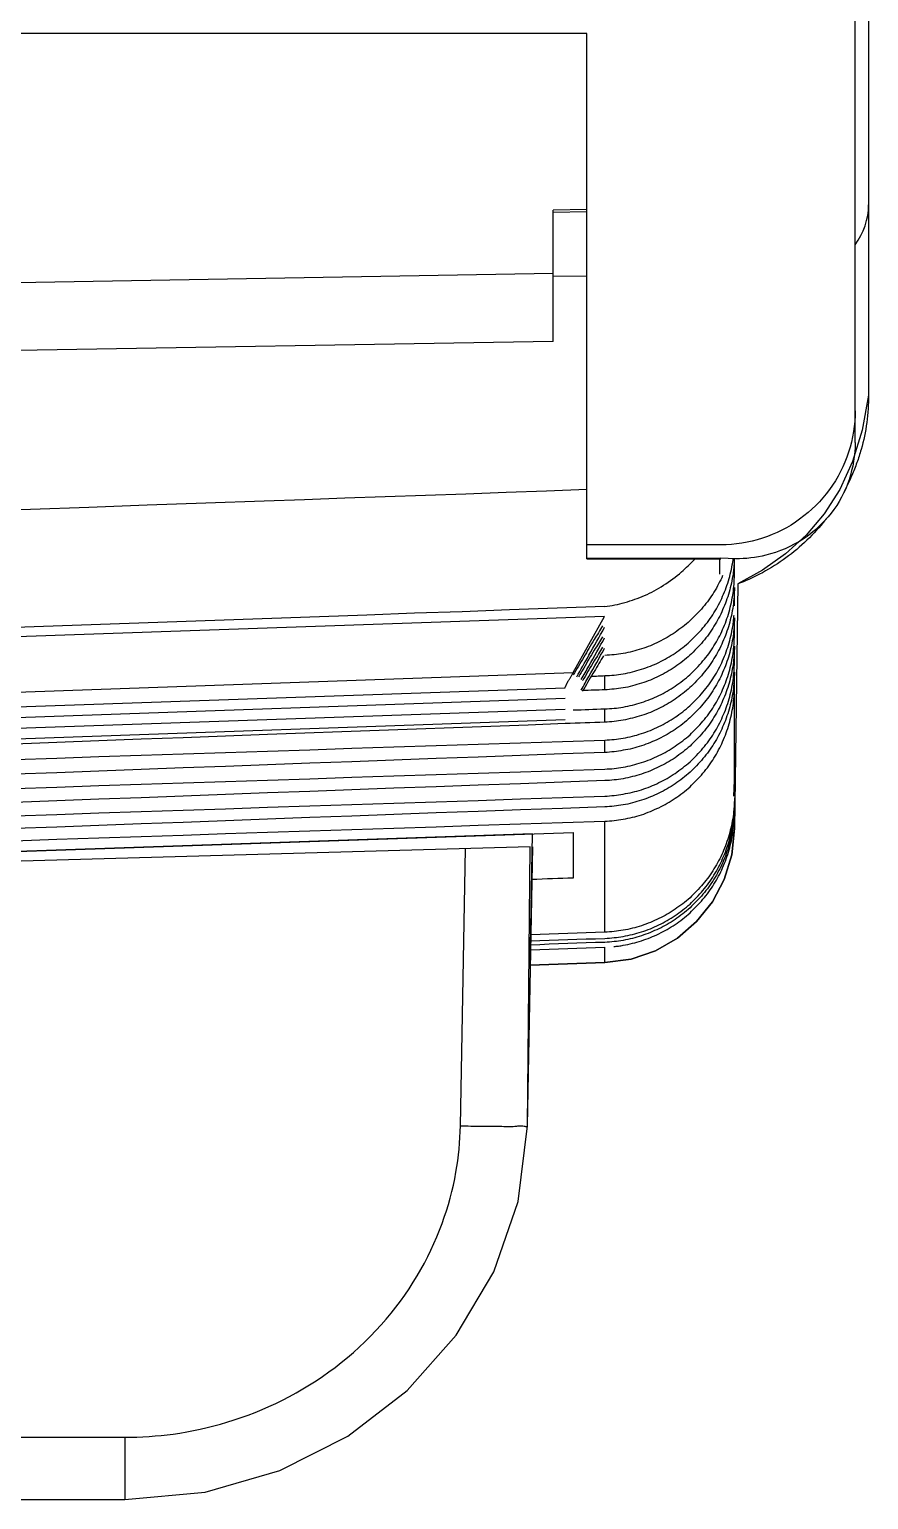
# Model space of a CAD drawing. Header units: metres. Extents: x 0 to 595, y 0 to 842.
# Drawn here: x 199.01 to 213.18, y 497.81 to 522.65 of the extents above; entities that cross this region are included whole.
import ezdxf

# ---------------------------------------------------------------- set-up
doc = ezdxf.new("R2010")
doc.units = ezdxf.units.M
doc.layers.add('SCHEMATICS', color=7, linetype='Continuous')

msp = doc.modelspace()

# ---------------------------------------------------------------- linework, layer by layer
at = {"layer": 'SCHEMATICS', "color": 7}
for p, q in [((212.952, 515.67), (212.952, 737.973)), ((213.178, 737.031), (213.178, 516.469)), ((213.178, 737.031), (213.178, 516.469)), ((208.418, 522.578), (189.594, 522.578)), ((208.418, 513.701), (208.418, 522.578)), ((208.418, 519.606), (207.849, 519.596)), ((207.849, 517.376), (207.849, 519.596)), ((208.418, 519.563), (207.849, 519.555)), ((207.849, 518.522), (193.449, 518.274)), ((207.849, 518.477), (208.418, 518.485)), ((207.849, 517.376), (193.449, 517.129)), ((210.684, 513.939), (208.418, 513.939)), ((208.418, 513.714), (210.684, 513.714)), ((208.418, 513.701), (210.684, 513.701)), ((210.659, 513.701), (210.659, 513.444)), ((210.931, 513.701), (210.684, 513.714)), ((210.911, 513.432), (210.911, 513.701)), ((210.971, 513.281), (210.911, 509.147)), ((210.911, 512.907), (210.911, 513.217)), ((208.72, 512.729), (189.445, 512.055)), ((208.187, 511.781), (208.72, 512.729)), ((210.911, 512.415), (210.911, 512.704)), ((210.911, 511.958), (210.911, 512.227)), ((189.96, 511.141), (208.187, 511.781)), ((210.911, 509.727), (210.911, 511.786)), ((190.089, 510.899), (208.053, 511.524)), ((208.053, 511.526), (208.053, 511.526)), ((208.722, 511.488), (208.722, 511.729)), ((190.089, 510.715), (208.053, 511.345)), ((190.089, 510.536), (208.053, 511.164)), ((208.722, 510.94), (208.722, 511.168)), ((190.089, 510.36), (208.053, 510.986)), ((208.722, 510.43), (208.722, 510.64)), ((210.911, 509.407), (210.911, 509.147)), ((189.448, 508.434), (208.188, 509.079)), ((207.504, 509.055), (189.836, 508.447)), ((207.465, 506.835), (207.504, 509.055)), ((208.188, 509.079), (208.188, 508.306)), ((208.722, 507.393), (208.722, 509.27)), ((207.461, 508.838), (189.878, 508.34)), ((206.284, 504.122), (206.371, 508.801)), ((207.417, 504.122), (207.461, 508.838)), ((207.417, 504.122), (207.505, 508.836)), ((208.722, 506.878), (208.722, 507.14)), ((208.722, 506.878), (207.465, 506.835)), ((207.465, 506.835), (208.722, 506.878)), ((196.717, 498.859), (200.617, 498.859)), ((200.617, 498.859), (200.617, 497.805)), ((196.717, 497.805), (200.617, 497.805)), ((196.717, 497.805), (200.617, 497.805))]:
    msp.add_line(p, q, dxfattribs=at)
for points in [[(212.952, 519.008), (213.004, 519.084), (213.049, 519.163), (213.088, 519.245), (213.12, 519.33), (213.145, 519.417), (213.163, 519.505), (213.174, 519.595), (213.178, 519.685)], [(213.178, 516.469), (213.07, 515.875), (212.907, 515.346), (212.692, 514.876), (212.429, 514.462), (212.122, 514.099), (211.774, 513.785), (211.389, 513.513), (210.971, 513.281)], [(213.178, 516.469), (213.177, 516.411), (213.176, 516.352), (213.173, 516.294), (213.17, 516.236), (213.166, 516.179), (213.16, 516.121), (213.154, 516.063), (213.147, 516.006)], [(212.952, 516.205), (212.95, 516.116), (212.945, 516.027), (212.936, 515.939), (212.923, 515.851), (212.907, 515.763), (212.888, 515.676), (212.865, 515.589), (212.839, 515.504)], [(213.147, 516.006), (213.138, 515.948), (213.129, 515.89), (213.118, 515.833), (213.107, 515.775), (213.095, 515.718), (213.081, 515.661), (213.067, 515.605), (213.052, 515.549)], [(212.839, 515.504), (212.81, 515.42), (212.777, 515.337), (212.742, 515.255), (212.704, 515.175), (212.662, 515.097), (212.617, 515.02), (212.569, 514.945), (212.517, 514.873)], [(212.952, 515.67), (212.95, 515.59), (212.945, 515.51), (212.937, 515.43), (212.925, 515.35), (212.91, 515.27), (212.892, 515.192), (212.871, 515.114), (212.848, 515.038)], [(213.052, 515.549), (213.044, 515.521), (213.035, 515.493), (213.027, 515.465), (213.018, 515.438), (213.009, 515.41), (213, 515.383), (212.99, 515.355), (212.98, 515.328)], [(212.98, 515.328), (212.971, 515.3), (212.961, 515.273), (212.951, 515.245), (212.941, 515.218), (212.93, 515.191), (212.919, 515.164), (212.907, 515.138), (212.895, 515.111)], [(212.848, 515.038), (212.821, 514.962), (212.791, 514.887), (212.757, 514.814), (212.721, 514.742), (212.681, 514.672), (212.639, 514.604), (212.593, 514.537), (212.545, 514.473)], [(212.895, 515.111), (212.88, 515.077), (212.865, 515.043), (212.849, 515.009), (212.833, 514.975), (212.817, 514.942), (212.8, 514.908), (212.783, 514.875), (212.765, 514.842)], [(208.418, 514.871), (207.736, 514.846), (207.055, 514.822), (206.373, 514.797), (205.693, 514.773), (205.012, 514.749), (204.331, 514.725), (203.651, 514.701), (202.97, 514.677)], [(212.517, 514.873), (212.463, 514.802), (212.407, 514.733), (212.348, 514.667), (212.287, 514.603), (212.222, 514.541), (212.155, 514.482), (212.086, 514.426), (212.014, 514.372)], [(202.97, 514.677), (201.983, 514.642), (200.996, 514.606), (200.009, 514.571), (199.022, 514.536), (198.035, 514.502), (197.048, 514.467), (196.06, 514.432), (195.073, 514.398)], [(212.014, 514.372), (211.942, 514.321), (211.868, 514.273), (211.791, 514.228), (211.713, 514.186), (211.633, 514.147), (211.551, 514.111), (211.468, 514.079), (211.384, 514.05)], [(212.545, 514.473), (212.494, 514.41), (212.441, 514.35), (212.385, 514.291), (212.327, 514.235), (212.266, 514.181), (212.203, 514.13), (212.138, 514.081), (212.071, 514.036)], [(212.413, 514.315), (212.376, 514.271), (212.338, 514.227), (212.299, 514.184), (212.26, 514.141), (212.22, 514.099), (212.179, 514.058), (212.137, 514.017), (212.094, 513.977)], [(212.466, 514.384), (212.46, 514.375), (212.453, 514.367), (212.447, 514.358), (212.44, 514.35), (212.434, 514.341), (212.427, 514.333), (212.42, 514.324), (212.413, 514.315)], [(211.384, 514.05), (211.299, 514.024), (211.213, 514.002), (211.126, 513.983), (211.038, 513.967), (210.949, 513.955), (210.861, 513.946), (210.772, 513.941), (210.684, 513.939)], [(212.071, 514.036), (211.998, 513.991), (211.923, 513.948), (211.846, 513.909), (211.768, 513.873), (211.688, 513.841), (211.607, 513.811), (211.524, 513.785), (211.441, 513.763)], [(211.441, 513.763), (211.379, 513.748), (211.316, 513.736), (211.252, 513.725), (211.189, 513.717), (211.124, 513.71), (211.06, 513.705), (210.996, 513.702), (210.931, 513.701)], [(212.094, 513.977), (212.051, 513.937), (212.008, 513.899), (211.964, 513.861), (211.92, 513.825), (211.874, 513.789), (211.828, 513.754), (211.781, 513.72), (211.733, 513.686)], [(210.019, 513.482), (210.048, 513.507), (210.077, 513.533), (210.105, 513.56), (210.133, 513.586), (210.161, 513.614), (210.188, 513.641), (210.215, 513.669), (210.241, 513.697)], [(210.821, 513.368), (210.832, 513.406), (210.842, 513.445), (210.851, 513.483), (210.86, 513.522), (210.869, 513.561), (210.876, 513.6), (210.883, 513.64), (210.889, 513.68)], [(210.889, 513.68), (210.889, 513.682), (210.889, 513.685), (210.889, 513.687), (210.89, 513.69), (210.89, 513.693), (210.89, 513.696), (210.891, 513.698), (210.891, 513.701)], [(210.905, 513.608), (210.904, 513.588), (210.902, 513.568), (210.9, 513.548), (210.899, 513.529), (210.896, 513.51), (210.894, 513.49), (210.892, 513.471), (210.889, 513.451)], [(211.733, 513.686), (211.685, 513.652), (211.637, 513.619), (211.588, 513.587), (211.539, 513.556), (211.489, 513.526), (211.439, 513.497), (211.389, 513.468), (211.338, 513.441)], [(209.716, 513.255), (209.756, 513.281), (209.795, 513.308), (209.834, 513.335), (209.872, 513.363), (209.909, 513.392), (209.946, 513.421), (209.983, 513.451), (210.019, 513.482)], [(210.713, 513.418), (210.697, 513.382), (210.68, 513.346), (210.662, 513.311), (210.645, 513.277), (210.626, 513.243), (210.607, 513.209), (210.587, 513.175), (210.567, 513.141)], [(210.713, 513.07), (210.729, 513.106), (210.744, 513.142), (210.759, 513.179), (210.773, 513.216), (210.786, 513.253), (210.799, 513.291), (210.81, 513.329), (210.821, 513.368)], [(210.889, 513.451), (210.883, 513.411), (210.876, 513.371), (210.869, 513.332), (210.86, 513.292), (210.851, 513.253), (210.842, 513.214), (210.832, 513.176), (210.821, 513.137)], [(210.889, 513.12), (210.894, 513.158), (210.898, 513.197), (210.902, 513.236), (210.905, 513.276), (210.907, 513.315), (210.909, 513.354), (210.911, 513.393), (210.911, 513.432)], [(211.338, 513.441), (211.293, 513.419), (211.247, 513.397), (211.201, 513.376), (211.156, 513.355), (211.11, 513.335), (211.064, 513.316), (211.017, 513.298), (210.971, 513.281)], [(209.061, 512.964), (209.104, 512.977), (209.146, 512.99), (209.189, 513.004), (209.231, 513.019), (209.272, 513.034), (209.314, 513.05), (209.355, 513.066), (209.395, 513.083)], [(209.395, 513.083), (209.436, 513.102), (209.477, 513.121), (209.517, 513.141), (209.558, 513.162), (209.598, 513.184), (209.638, 513.207), (209.677, 513.23), (209.716, 513.255)], [(210.567, 513.141), (210.546, 513.107), (210.524, 513.074), (210.501, 513.042), (210.478, 513.009), (210.455, 512.977), (210.43, 512.946), (210.406, 512.915), (210.381, 512.884)], [(210.567, 512.79), (210.587, 512.823), (210.607, 512.858), (210.627, 512.892), (210.646, 512.927), (210.664, 512.963), (210.681, 512.998), (210.697, 513.034), (210.713, 513.07)], [(210.821, 513.137), (210.81, 513.1), (210.799, 513.062), (210.786, 513.025), (210.773, 512.988), (210.759, 512.951), (210.744, 512.914), (210.729, 512.877), (210.713, 512.841)], [(210.821, 512.807), (210.832, 512.845), (210.842, 512.884), (210.851, 512.923), (210.86, 512.962), (210.869, 513.002), (210.876, 513.041), (210.883, 513.081), (210.889, 513.12)], [(210.911, 513.217), (210.911, 513.179), (210.909, 513.14), (210.907, 513.101), (210.905, 513.061), (210.902, 513.022), (210.898, 512.983), (210.894, 512.944), (210.889, 512.905)], [(208.722, 512.896), (207.919, 512.867), (207.116, 512.838), (206.313, 512.809), (205.51, 512.781), (204.706, 512.752), (203.903, 512.724), (203.099, 512.696), (202.295, 512.667)], [(208.722, 512.896), (208.765, 512.901), (208.807, 512.907), (208.85, 512.914), (208.892, 512.922), (208.935, 512.931), (208.977, 512.941), (209.019, 512.952), (209.061, 512.964)], [(210.381, 512.884), (210.355, 512.854), (210.328, 512.824), (210.301, 512.795), (210.273, 512.766), (210.245, 512.737), (210.217, 512.709), (210.188, 512.681), (210.159, 512.653)], [(210.381, 512.534), (210.406, 512.565), (210.43, 512.597), (210.455, 512.628), (210.478, 512.66), (210.501, 512.692), (210.524, 512.724), (210.546, 512.757), (210.567, 512.79)], [(210.713, 512.841), (210.698, 512.805), (210.681, 512.769), (210.664, 512.733), (210.646, 512.698), (210.627, 512.664), (210.608, 512.629), (210.588, 512.596), (210.567, 512.562)], [(210.713, 512.508), (210.729, 512.544), (210.744, 512.58), (210.759, 512.617), (210.773, 512.655), (210.786, 512.692), (210.799, 512.73), (210.81, 512.768), (210.821, 512.807)], [(210.889, 512.905), (210.883, 512.865), (210.876, 512.825), (210.869, 512.786), (210.86, 512.747), (210.851, 512.708), (210.842, 512.67), (210.832, 512.631), (210.821, 512.593)], [(202.295, 512.667), (201.492, 512.638), (200.69, 512.609), (199.887, 512.581), (199.084, 512.552), (198.28, 512.523), (197.477, 512.494), (196.674, 512.465), (195.87, 512.436)], [(208.455, 512.072), (208.488, 512.131), (208.521, 512.191), (208.554, 512.25), (208.587, 512.308), (208.62, 512.367), (208.653, 512.426), (208.687, 512.485), (208.72, 512.545)], [(208.682, 512.571), (208.665, 512.542), (208.648, 512.513), (208.631, 512.483), (208.614, 512.454), (208.597, 512.425), (208.579, 512.396), (208.562, 512.367), (208.545, 512.338)], [(210.159, 512.653), (210.13, 512.627), (210.1, 512.602), (210.07, 512.577), (210.039, 512.553), (210.007, 512.528), (209.975, 512.505), (209.942, 512.481), (209.909, 512.458)], [(210.159, 512.305), (210.188, 512.332), (210.217, 512.36), (210.245, 512.388), (210.273, 512.416), (210.301, 512.445), (210.328, 512.474), (210.355, 512.504), (210.381, 512.534)], [(210.567, 512.562), (210.546, 512.528), (210.524, 512.495), (210.501, 512.462), (210.478, 512.429), (210.455, 512.397), (210.43, 512.365), (210.406, 512.334), (210.381, 512.304)], [(210.821, 512.593), (210.81, 512.555), (210.799, 512.517), (210.786, 512.479), (210.773, 512.441), (210.759, 512.404), (210.744, 512.367), (210.729, 512.331), (210.713, 512.295)], [(210.821, 512.282), (210.832, 512.32), (210.842, 512.358), (210.851, 512.396), (210.86, 512.435), (210.869, 512.473), (210.876, 512.512), (210.883, 512.551), (210.889, 512.59)], [(210.889, 512.59), (210.892, 512.611), (210.894, 512.631), (210.896, 512.651), (210.899, 512.671), (210.9, 512.691), (210.902, 512.711), (210.904, 512.731), (210.905, 512.751)], [(210.911, 512.704), (210.911, 512.665), (210.909, 512.626), (210.907, 512.587), (210.905, 512.548), (210.902, 512.509), (210.898, 512.47), (210.894, 512.432), (210.889, 512.393)], [(208.545, 512.338), (208.523, 512.301), (208.5, 512.263), (208.478, 512.226), (208.456, 512.189), (208.433, 512.151), (208.411, 512.114), (208.389, 512.077), (208.367, 512.04)], [(208.455, 511.891), (208.488, 511.95), (208.521, 512.009), (208.554, 512.068), (208.587, 512.128), (208.62, 512.188), (208.653, 512.247), (208.687, 512.307), (208.72, 512.367)], [(208.682, 512.386), (208.665, 512.358), (208.649, 512.33), (208.631, 512.302), (208.614, 512.273), (208.597, 512.244), (208.58, 512.215), (208.562, 512.186), (208.545, 512.157)], [(209.635, 512.298), (209.6, 512.282), (209.564, 512.265), (209.528, 512.249), (209.492, 512.234), (209.455, 512.22), (209.418, 512.206), (209.38, 512.193), (209.342, 512.181)], [(209.909, 512.458), (209.876, 512.437), (209.843, 512.416), (209.81, 512.396), (209.775, 512.375), (209.741, 512.355), (209.706, 512.336), (209.671, 512.317), (209.635, 512.298)], [(209.909, 512.109), (209.942, 512.132), (209.975, 512.155), (210.007, 512.179), (210.039, 512.203), (210.07, 512.228), (210.1, 512.253), (210.13, 512.279), (210.159, 512.305)], [(210.381, 512.304), (210.355, 512.273), (210.328, 512.243), (210.301, 512.213), (210.273, 512.184), (210.245, 512.156), (210.217, 512.127), (210.188, 512.099), (210.159, 512.072)], [(210.567, 512.231), (210.588, 512.264), (210.608, 512.297), (210.627, 512.331), (210.646, 512.366), (210.664, 512.401), (210.681, 512.437), (210.698, 512.472), (210.713, 512.508)], [(210.713, 512.295), (210.698, 512.259), (210.681, 512.224), (210.664, 512.189), (210.646, 512.153), (210.627, 512.119), (210.608, 512.084), (210.588, 512.05), (210.567, 512.017)], [(210.713, 511.981), (210.729, 512.018), (210.744, 512.056), (210.759, 512.093), (210.773, 512.13), (210.786, 512.167), (210.799, 512.205), (210.81, 512.243), (210.821, 512.282)], [(210.889, 512.393), (210.883, 512.354), (210.876, 512.315), (210.869, 512.276), (210.86, 512.236), (210.851, 512.197), (210.842, 512.158), (210.832, 512.119), (210.821, 512.081)], [(210.889, 512.1), (210.894, 512.139), (210.898, 512.178), (210.902, 512.218), (210.905, 512.257), (210.907, 512.297), (210.909, 512.336), (210.911, 512.376), (210.911, 512.415)], [(208.367, 512.04), (208.345, 512.002), (208.322, 511.965), (208.3, 511.927), (208.278, 511.89), (208.255, 511.852), (208.233, 511.815), (208.21, 511.778), (208.188, 511.741)], [(208.25, 511.708), (208.275, 511.753), (208.3, 511.798), (208.325, 511.844), (208.351, 511.889), (208.377, 511.935), (208.403, 511.981), (208.429, 512.026), (208.455, 512.072)], [(208.545, 512.157), (208.523, 512.12), (208.5, 512.082), (208.478, 512.045), (208.456, 512.007), (208.433, 511.97), (208.411, 511.933), (208.389, 511.895), (208.367, 511.857)], [(208.455, 511.715), (208.488, 511.774), (208.521, 511.833), (208.554, 511.893), (208.587, 511.952), (208.62, 512.012), (208.653, 512.072), (208.687, 512.131), (208.72, 512.191)], [(208.684, 512.211), (208.667, 512.182), (208.649, 512.153), (208.632, 512.124), (208.615, 512.094), (208.597, 512.065), (208.58, 512.036), (208.562, 512.006), (208.545, 511.977)], [(208.703, 512.065), (208.683, 512.033), (208.664, 512.001), (208.644, 511.968), (208.624, 511.935), (208.605, 511.902), (208.585, 511.868), (208.565, 511.834), (208.545, 511.8)], [(209.035, 512.102), (208.996, 512.096), (208.957, 512.09), (208.918, 512.085), (208.879, 512.081), (208.839, 512.077), (208.8, 512.074), (208.761, 512.072), (208.722, 512.071)], [(209.342, 512.181), (209.304, 512.169), (209.266, 512.158), (209.228, 512.147), (209.19, 512.137), (209.151, 512.127), (209.113, 512.118), (209.074, 512.11), (209.035, 512.102)], [(209.637, 511.951), (209.673, 511.97), (209.708, 511.989), (209.743, 512.008), (209.777, 512.027), (209.81, 512.046), (209.844, 512.066), (209.877, 512.087), (209.909, 512.109)], [(210.159, 512.072), (210.13, 512.046), (210.1, 512.021), (210.07, 511.996), (210.039, 511.971), (210.007, 511.947), (209.975, 511.923), (209.942, 511.9), (209.909, 511.877)], [(210.381, 511.976), (210.406, 512.006), (210.43, 512.037), (210.455, 512.068), (210.478, 512.099), (210.501, 512.132), (210.524, 512.164), (210.546, 512.197), (210.567, 512.231)], [(210.567, 512.017), (210.546, 511.983), (210.524, 511.95), (210.501, 511.917), (210.478, 511.884), (210.455, 511.852), (210.43, 511.821), (210.406, 511.79), (210.381, 511.759)], [(210.821, 512.081), (210.81, 512.043), (210.799, 512.006), (210.786, 511.968), (210.773, 511.93), (210.759, 511.893), (210.744, 511.855), (210.729, 511.818), (210.713, 511.781)], [(210.821, 511.791), (210.832, 511.829), (210.842, 511.867), (210.851, 511.905), (210.86, 511.943), (210.869, 511.982), (210.876, 512.021), (210.883, 512.06), (210.889, 512.1)], [(210.911, 512.227), (210.911, 512.188), (210.909, 512.148), (210.907, 512.109), (210.905, 512.07), (210.902, 512.031), (210.898, 511.992), (210.894, 511.953), (210.889, 511.915)], [(208.141, 511.695), (208.147, 511.706), (208.153, 511.717), (208.158, 511.727), (208.164, 511.738), (208.17, 511.748), (208.175, 511.759), (208.181, 511.77), (208.187, 511.781)], [(208.367, 511.857), (208.355, 511.838), (208.344, 511.82), (208.333, 511.801), (208.322, 511.783), (208.311, 511.764), (208.3, 511.746), (208.29, 511.727), (208.279, 511.708)], [(208.324, 511.662), (208.341, 511.691), (208.357, 511.719), (208.374, 511.747), (208.39, 511.776), (208.406, 511.804), (208.422, 511.833), (208.439, 511.862), (208.455, 511.891)], [(208.545, 511.977), (208.523, 511.94), (208.5, 511.902), (208.478, 511.865), (208.456, 511.828), (208.433, 511.791), (208.411, 511.753), (208.389, 511.716), (208.367, 511.678)], [(208.545, 511.8), (208.523, 511.764), (208.5, 511.727), (208.478, 511.69), (208.456, 511.653), (208.433, 511.615), (208.411, 511.578), (208.389, 511.54), (208.367, 511.502)], [(209.035, 511.759), (209.074, 511.766), (209.113, 511.774), (209.151, 511.782), (209.19, 511.792), (209.228, 511.802), (209.266, 511.813), (209.304, 511.824), (209.342, 511.835)], [(209.342, 511.835), (209.38, 511.848), (209.418, 511.861), (209.455, 511.875), (209.492, 511.889), (209.529, 511.903), (209.565, 511.919), (209.601, 511.934), (209.637, 511.951)], [(209.909, 511.877), (209.876, 511.856), (209.843, 511.834), (209.81, 511.814), (209.775, 511.794), (209.741, 511.774), (209.706, 511.755), (209.671, 511.736), (209.635, 511.718)], [(210.159, 511.744), (210.188, 511.771), (210.217, 511.799), (210.245, 511.827), (210.273, 511.855), (210.301, 511.884), (210.328, 511.914), (210.355, 511.945), (210.381, 511.976)], [(210.567, 511.705), (210.588, 511.738), (210.608, 511.772), (210.627, 511.806), (210.646, 511.84), (210.664, 511.875), (210.681, 511.91), (210.698, 511.945), (210.713, 511.981)], [(210.713, 511.781), (210.698, 511.745), (210.681, 511.709), (210.664, 511.674), (210.646, 511.64), (210.627, 511.606), (210.608, 511.572), (210.588, 511.538), (210.567, 511.504)], [(210.713, 511.491), (210.729, 511.528), (210.744, 511.565), (210.759, 511.602), (210.773, 511.639), (210.786, 511.676), (210.799, 511.714), (210.81, 511.752), (210.821, 511.791)], [(210.889, 511.915), (210.883, 511.876), (210.876, 511.836), (210.869, 511.797), (210.86, 511.758), (210.851, 511.719), (210.842, 511.68), (210.832, 511.642), (210.821, 511.603)], [(210.889, 511.646), (210.894, 511.684), (210.898, 511.723), (210.902, 511.762), (210.905, 511.801), (210.907, 511.84), (210.909, 511.879), (210.911, 511.919), (210.911, 511.958)], [(210.911, 511.786), (210.911, 511.746), (210.909, 511.707), (210.907, 511.667), (210.905, 511.628), (210.902, 511.588), (210.898, 511.549), (210.894, 511.51), (210.889, 511.471)], [(208.053, 511.526), (208.052, 511.526), (208.052, 511.527), (208.053, 511.528), (208.053, 511.53), (208.054, 511.532), (208.055, 511.535), (208.057, 511.537), (208.058, 511.54)], [(208.058, 511.54), (208.061, 511.545), (208.063, 511.55), (208.065, 511.554), (208.067, 511.558), (208.069, 511.563), (208.071, 511.566), (208.073, 511.57), (208.075, 511.574)], [(208.075, 511.574), (208.078, 511.58), (208.081, 511.587), (208.084, 511.594), (208.087, 511.601), (208.09, 511.608), (208.094, 511.615), (208.097, 511.621), (208.1, 511.627)], [(208.1, 511.627), (208.106, 511.636), (208.111, 511.645), (208.116, 511.654), (208.121, 511.662), (208.126, 511.671), (208.131, 511.679), (208.136, 511.687), (208.141, 511.695)], [(208.323, 511.483), (208.339, 511.512), (208.356, 511.541), (208.373, 511.571), (208.389, 511.6), (208.405, 511.629), (208.422, 511.658), (208.439, 511.686), (208.455, 511.715)], [(208.367, 511.678), (208.365, 511.674), (208.362, 511.67), (208.36, 511.666), (208.358, 511.661), (208.355, 511.657), (208.353, 511.653), (208.35, 511.65), (208.348, 511.646)], [(208.497, 511.718), (208.525, 511.72), (208.553, 511.721), (208.581, 511.722), (208.609, 511.724), (208.637, 511.725), (208.666, 511.726), (208.694, 511.727), (208.722, 511.729)], [(208.722, 511.729), (208.761, 511.729), (208.8, 511.731), (208.839, 511.734), (208.879, 511.737), (208.918, 511.742), (208.957, 511.747), (208.996, 511.753), (209.035, 511.759)], [(209.035, 511.52), (208.996, 511.514), (208.957, 511.509), (208.918, 511.505), (208.879, 511.501), (208.839, 511.497), (208.8, 511.494), (208.761, 511.491), (208.722, 511.488)], [(209.342, 511.6), (209.304, 511.588), (209.266, 511.576), (209.228, 511.565), (209.19, 511.555), (209.151, 511.545), (209.113, 511.536), (209.074, 511.528), (209.035, 511.52)], [(209.635, 511.718), (209.6, 511.701), (209.564, 511.684), (209.528, 511.668), (209.492, 511.653), (209.455, 511.639), (209.418, 511.625), (209.38, 511.612), (209.342, 511.6)], [(209.637, 511.393), (209.673, 511.41), (209.708, 511.428), (209.743, 511.447), (209.777, 511.466), (209.81, 511.487), (209.844, 511.507), (209.877, 511.529), (209.909, 511.551)], [(209.909, 511.551), (209.942, 511.574), (209.975, 511.597), (210.007, 511.62), (210.039, 511.644), (210.07, 511.668), (210.1, 511.693), (210.13, 511.718), (210.159, 511.744)], [(210.159, 511.526), (210.13, 511.5), (210.1, 511.475), (210.07, 511.45), (210.039, 511.425), (210.007, 511.401), (209.975, 511.378), (209.942, 511.355), (209.909, 511.333)], [(210.381, 511.759), (210.355, 511.727), (210.328, 511.697), (210.301, 511.667), (210.273, 511.638), (210.245, 511.609), (210.217, 511.581), (210.188, 511.553), (210.159, 511.526)], [(210.381, 511.45), (210.406, 511.48), (210.43, 511.51), (210.455, 511.542), (210.478, 511.574), (210.501, 511.606), (210.524, 511.639), (210.546, 511.672), (210.567, 511.705)], [(210.821, 511.603), (210.81, 511.565), (210.799, 511.528), (210.786, 511.49), (210.773, 511.452), (210.759, 511.415), (210.744, 511.378), (210.729, 511.341), (210.713, 511.304)], [(210.821, 511.334), (210.832, 511.372), (210.842, 511.411), (210.851, 511.45), (210.86, 511.488), (210.869, 511.528), (210.876, 511.567), (210.883, 511.606), (210.889, 511.646)], [(210.889, 511.221), (210.894, 511.26), (210.898, 511.299), (210.902, 511.338), (210.905, 511.378), (210.907, 511.417), (210.909, 511.456), (210.911, 511.495), (210.911, 511.534)], [(208.367, 511.502), (208.364, 511.498), (208.361, 511.494), (208.358, 511.489), (208.355, 511.484), (208.352, 511.48), (208.349, 511.475), (208.347, 511.47), (208.345, 511.464)], [(208.722, 511.488), (208.676, 511.487), (208.629, 511.485), (208.583, 511.484), (208.536, 511.482), (208.49, 511.48), (208.443, 511.479), (208.397, 511.477), (208.35, 511.476)], [(209.035, 511.198), (209.074, 511.205), (209.113, 511.213), (209.151, 511.222), (209.19, 511.231), (209.228, 511.241), (209.266, 511.252), (209.304, 511.262), (209.342, 511.274)], [(209.342, 511.274), (209.38, 511.287), (209.418, 511.301), (209.455, 511.315), (209.492, 511.329), (209.529, 511.344), (209.565, 511.36), (209.601, 511.376), (209.637, 511.393)], [(209.909, 511.333), (209.876, 511.31), (209.843, 511.288), (209.81, 511.267), (209.775, 511.247), (209.741, 511.228), (209.706, 511.209), (209.671, 511.191), (209.635, 511.173)], [(210.159, 511.219), (210.188, 511.246), (210.217, 511.274), (210.245, 511.302), (210.273, 511.33), (210.301, 511.36), (210.328, 511.389), (210.355, 511.419), (210.381, 511.45)], [(210.567, 511.504), (210.546, 511.47), (210.524, 511.437), (210.501, 511.405), (210.478, 511.372), (210.455, 511.341), (210.43, 511.309), (210.406, 511.278), (210.381, 511.247)], [(210.567, 511.212), (210.588, 511.246), (210.608, 511.281), (210.627, 511.315), (210.646, 511.35), (210.664, 511.385), (210.681, 511.42), (210.698, 511.455), (210.713, 511.491)], [(210.713, 511.304), (210.698, 511.268), (210.681, 511.232), (210.664, 511.197), (210.646, 511.162), (210.627, 511.127), (210.608, 511.093), (210.588, 511.06), (210.567, 511.026)], [(210.713, 511.036), (210.729, 511.071), (210.744, 511.108), (210.759, 511.145), (210.773, 511.182), (210.786, 511.22), (210.799, 511.258), (210.81, 511.296), (210.821, 511.334)], [(210.889, 511.471), (210.883, 511.432), (210.876, 511.393), (210.869, 511.354), (210.86, 511.315), (210.851, 511.276), (210.842, 511.237), (210.832, 511.199), (210.821, 511.161)], [(208.19, 511.149), (208.256, 511.151), (208.323, 511.153), (208.389, 511.155), (208.456, 511.157), (208.522, 511.16), (208.589, 511.163), (208.655, 511.165), (208.722, 511.168)], [(208.722, 511.168), (208.761, 511.169), (208.8, 511.171), (208.839, 511.173), (208.879, 511.177), (208.918, 511.181), (208.957, 511.186), (208.996, 511.192), (209.035, 511.198)], [(209.342, 511.052), (209.304, 511.041), (209.266, 511.03), (209.228, 511.02), (209.19, 511.011), (209.151, 511.002), (209.113, 510.993), (209.074, 510.984), (209.035, 510.976)], [(209.635, 511.173), (209.6, 511.156), (209.564, 511.139), (209.528, 511.123), (209.492, 511.108), (209.455, 511.093), (209.418, 511.079), (209.38, 511.065), (209.342, 511.052)], [(209.637, 510.869), (209.673, 510.886), (209.708, 510.904), (209.743, 510.923), (209.777, 510.942), (209.81, 510.962), (209.844, 510.982), (209.877, 511.003), (209.909, 511.024)], [(209.909, 511.024), (209.942, 511.046), (209.975, 511.069), (210.007, 511.093), (210.039, 511.117), (210.07, 511.142), (210.1, 511.167), (210.13, 511.193), (210.159, 511.219)], [(210.381, 511.247), (210.355, 511.216), (210.328, 511.186), (210.301, 511.156), (210.273, 511.127), (210.245, 511.098), (210.217, 511.07), (210.188, 511.043), (210.159, 511.017)], [(210.381, 510.958), (210.406, 510.988), (210.43, 511.019), (210.455, 511.051), (210.478, 511.083), (210.501, 511.115), (210.524, 511.147), (210.546, 511.18), (210.567, 511.212)], [(210.567, 511.026), (210.546, 510.992), (210.524, 510.958), (210.501, 510.926), (210.478, 510.893), (210.455, 510.861), (210.43, 510.829), (210.406, 510.798), (210.381, 510.766)], [(210.567, 510.758), (210.588, 510.791), (210.608, 510.825), (210.627, 510.859), (210.646, 510.894), (210.664, 510.929), (210.681, 510.964), (210.698, 511), (210.713, 511.036)], [(210.821, 511.161), (210.81, 511.123), (210.799, 511.085), (210.786, 511.047), (210.773, 511.009), (210.759, 510.972), (210.744, 510.935), (210.729, 510.898), (210.713, 510.862)], [(210.821, 510.912), (210.832, 510.95), (210.842, 510.988), (210.851, 511.027), (210.86, 511.065), (210.869, 511.104), (210.876, 511.142), (210.883, 511.181), (210.889, 511.221)], [(208.054, 510.917), (207.426, 510.894), (206.797, 510.871), (206.169, 510.848), (205.541, 510.824), (204.912, 510.801), (204.284, 510.778), (203.656, 510.754), (203.028, 510.731)], [(208.722, 510.94), (208.639, 510.938), (208.556, 510.935), (208.472, 510.932), (208.389, 510.93), (208.306, 510.927), (208.222, 510.924), (208.138, 510.921), (208.054, 510.917)], [(209.035, 510.976), (208.996, 510.97), (208.957, 510.964), (208.918, 510.958), (208.879, 510.954), (208.839, 510.949), (208.8, 510.946), (208.761, 510.942), (208.722, 510.94)], [(209.342, 510.75), (209.38, 510.761), (209.418, 510.774), (209.455, 510.788), (209.492, 510.802), (209.529, 510.818), (209.565, 510.834), (209.601, 510.851), (209.637, 510.869)], [(209.909, 510.819), (209.876, 510.797), (209.843, 510.776), (209.81, 510.756), (209.776, 510.735), (209.741, 510.716), (209.707, 510.697), (209.672, 510.679), (209.637, 510.661)], [(210.159, 511.017), (210.13, 510.99), (210.1, 510.963), (210.07, 510.937), (210.039, 510.912), (210.007, 510.888), (209.975, 510.865), (209.942, 510.842), (209.909, 510.819)], [(210.162, 510.728), (210.19, 510.755), (210.218, 510.782), (210.246, 510.81), (210.274, 510.839), (210.301, 510.868), (210.328, 510.898), (210.355, 510.928), (210.381, 510.958)], [(210.713, 510.862), (210.698, 510.826), (210.681, 510.79), (210.664, 510.754), (210.646, 510.719), (210.627, 510.685), (210.608, 510.651), (210.588, 510.617), (210.567, 510.584)], [(210.713, 510.612), (210.729, 510.649), (210.744, 510.686), (210.759, 510.722), (210.773, 510.759), (210.786, 510.797), (210.799, 510.835), (210.81, 510.873), (210.821, 510.912)], [(203.028, 510.731), (202.316, 510.705), (201.603, 510.678), (200.891, 510.652), (200.179, 510.625), (199.467, 510.598), (198.755, 510.572), (198.043, 510.545), (197.331, 510.518)], [(203.028, 510.454), (203.739, 510.477), (204.451, 510.5), (205.162, 510.523), (205.874, 510.547), (206.586, 510.57), (207.298, 510.594), (208.01, 510.617), (208.722, 510.64)], [(208.722, 510.64), (208.761, 510.642), (208.8, 510.645), (208.839, 510.648), (208.879, 510.651), (208.918, 510.655), (208.957, 510.66), (208.996, 510.665), (209.035, 510.672)], [(209.035, 510.672), (209.074, 510.679), (209.113, 510.687), (209.151, 510.695), (209.19, 510.704), (209.228, 510.715), (209.266, 510.725), (209.304, 510.737), (209.342, 510.75)], [(209.342, 510.543), (209.304, 510.53), (209.266, 510.518), (209.228, 510.507), (209.19, 510.497), (209.151, 510.488), (209.113, 510.479), (209.074, 510.472), (209.035, 510.466)], [(209.637, 510.661), (209.601, 510.644), (209.565, 510.628), (209.529, 510.613), (209.492, 510.598), (209.455, 510.584), (209.418, 510.57), (209.38, 510.556), (209.342, 510.543)], [(209.637, 510.376), (209.673, 510.394), (209.708, 510.412), (209.743, 510.431), (209.777, 510.451), (209.81, 510.471), (209.844, 510.492), (209.877, 510.514), (209.909, 510.535)], [(209.909, 510.535), (209.942, 510.557), (209.975, 510.58), (210.007, 510.603), (210.039, 510.627), (210.07, 510.652), (210.101, 510.677), (210.132, 510.702), (210.162, 510.728)], [(210.162, 510.538), (210.132, 510.512), (210.101, 510.486), (210.07, 510.461), (210.039, 510.436), (210.007, 510.412), (209.975, 510.388), (209.942, 510.364), (209.909, 510.34)], [(210.381, 510.766), (210.355, 510.737), (210.328, 510.707), (210.301, 510.678), (210.274, 510.649), (210.246, 510.621), (210.218, 510.593), (210.19, 510.565), (210.162, 510.538)], [(210.381, 510.5), (210.406, 510.531), (210.43, 510.563), (210.455, 510.595), (210.478, 510.626), (210.501, 510.659), (210.524, 510.691), (210.546, 510.724), (210.567, 510.758)], [(210.567, 510.584), (210.546, 510.55), (210.524, 510.517), (210.501, 510.484), (210.478, 510.451), (210.455, 510.419), (210.43, 510.388), (210.406, 510.357), (210.381, 510.326)], [(210.567, 510.334), (210.588, 510.368), (210.608, 510.403), (210.627, 510.437), (210.646, 510.472), (210.664, 510.507), (210.681, 510.542), (210.698, 510.577), (210.713, 510.612)], [(197.331, 510.266), (198.043, 510.289), (198.755, 510.313), (199.467, 510.336), (200.179, 510.359), (200.891, 510.383), (201.603, 510.406), (202.316, 510.43), (203.028, 510.454)], [(208.722, 510.43), (208.01, 510.404), (207.298, 510.378), (206.586, 510.352), (205.874, 510.326), (205.162, 510.299), (204.451, 510.273), (203.739, 510.247), (203.028, 510.221)], [(209.035, 510.466), (208.996, 510.459), (208.957, 510.453), (208.918, 510.447), (208.879, 510.443), (208.839, 510.438), (208.8, 510.435), (208.761, 510.432), (208.722, 510.43)], [(209.342, 510.259), (209.38, 510.271), (209.418, 510.284), (209.455, 510.298), (209.492, 510.312), (209.529, 510.327), (209.565, 510.343), (209.601, 510.359), (209.637, 510.376)], [(209.909, 510.34), (209.876, 510.319), (209.843, 510.298), (209.81, 510.278), (209.776, 510.258), (209.741, 510.239), (209.707, 510.221), (209.672, 510.204), (209.637, 510.187)], [(210.162, 510.27), (210.19, 510.296), (210.218, 510.324), (210.246, 510.352), (210.274, 510.38), (210.301, 510.41), (210.328, 510.439), (210.355, 510.469), (210.381, 510.5)], [(210.381, 510.326), (210.355, 510.295), (210.328, 510.265), (210.301, 510.236), (210.274, 510.206), (210.246, 510.178), (210.218, 510.15), (210.19, 510.122), (210.162, 510.095)], [(210.381, 510.079), (210.406, 510.109), (210.43, 510.14), (210.455, 510.172), (210.478, 510.204), (210.501, 510.236), (210.524, 510.269), (210.546, 510.301), (210.567, 510.334)], [(203.028, 510.221), (202.316, 510.194), (201.603, 510.168), (200.891, 510.141), (200.179, 510.115), (199.467, 510.088), (198.755, 510.062), (198.043, 510.035), (197.331, 510.009)], [(203.028, 509.963), (203.739, 509.987), (204.451, 510.01), (205.162, 510.034), (205.874, 510.057), (206.586, 510.081), (207.298, 510.104), (208.01, 510.127), (208.722, 510.15)], [(208.722, 510.15), (208.761, 510.151), (208.8, 510.153), (208.839, 510.156), (208.879, 510.16), (208.918, 510.164), (208.957, 510.169), (208.996, 510.174), (209.035, 510.18)], [(209.035, 510.18), (209.074, 510.188), (209.113, 510.196), (209.151, 510.205), (209.19, 510.215), (209.228, 510.225), (209.266, 510.236), (209.304, 510.247), (209.342, 510.259)], [(209.342, 510.066), (209.304, 510.054), (209.266, 510.042), (209.228, 510.032), (209.19, 510.021), (209.151, 510.012), (209.113, 510.003), (209.074, 509.995), (209.035, 509.987)], [(209.637, 510.187), (209.601, 510.169), (209.565, 510.151), (209.529, 510.135), (209.492, 510.119), (209.455, 510.105), (209.418, 510.091), (209.38, 510.078), (209.342, 510.066)], [(209.637, 509.92), (209.673, 509.937), (209.708, 509.954), (209.743, 509.973), (209.777, 509.992), (209.81, 510.013), (209.844, 510.033), (209.877, 510.055), (209.909, 510.076)], [(209.909, 510.076), (209.942, 510.099), (209.975, 510.123), (210.007, 510.147), (210.039, 510.171), (210.07, 510.196), (210.101, 510.22), (210.132, 510.245), (210.162, 510.27)], [(210.162, 510.095), (210.132, 510.069), (210.101, 510.044), (210.07, 510.019), (210.039, 509.994), (210.007, 509.97), (209.975, 509.946), (209.942, 509.923), (209.909, 509.9)], [(210.162, 509.849), (210.19, 509.876), (210.218, 509.903), (210.246, 509.931), (210.274, 509.96), (210.301, 509.989), (210.328, 510.018), (210.355, 510.048), (210.381, 510.079)], [(197.331, 509.774), (198.043, 509.798), (198.755, 509.822), (199.467, 509.846), (200.179, 509.869), (200.891, 509.893), (201.603, 509.916), (202.316, 509.939), (203.028, 509.963)], [(208.722, 509.955), (208.01, 509.928), (207.298, 509.902), (206.586, 509.876), (205.874, 509.85), (205.162, 509.824), (204.451, 509.798), (203.739, 509.771), (203.028, 509.745)], [(209.035, 509.987), (208.996, 509.98), (208.957, 509.974), (208.918, 509.969), (208.879, 509.965), (208.839, 509.962), (208.8, 509.959), (208.761, 509.957), (208.722, 509.955)], [(209.035, 509.727), (209.074, 509.734), (209.113, 509.741), (209.151, 509.75), (209.19, 509.758), (209.228, 509.768), (209.266, 509.778), (209.304, 509.789), (209.342, 509.801)], [(209.342, 509.801), (209.38, 509.813), (209.418, 509.826), (209.455, 509.84), (209.492, 509.854), (209.529, 509.869), (209.565, 509.885), (209.601, 509.902), (209.637, 509.92)], [(209.909, 509.9), (209.876, 509.878), (209.843, 509.857), (209.81, 509.837), (209.776, 509.817), (209.741, 509.797), (209.707, 509.778), (209.672, 509.76), (209.637, 509.742)], [(209.909, 509.656), (209.942, 509.677), (209.975, 509.699), (210.007, 509.723), (210.039, 509.747), (210.07, 509.772), (210.101, 509.797), (210.132, 509.823), (210.162, 509.849)], [(210.9, 509.69), (210.901, 509.705), (210.902, 509.72), (210.903, 509.735), (210.904, 509.75), (210.905, 509.765), (210.906, 509.779), (210.907, 509.794), (210.908, 509.808)], [(210.908, 509.808), (210.908, 509.823), (210.909, 509.838), (210.909, 509.853), (210.91, 509.868), (210.91, 509.883), (210.911, 509.898), (210.911, 509.913), (210.911, 509.928)], [(203.028, 509.745), (202.316, 509.719), (201.603, 509.692), (200.891, 509.665), (200.179, 509.639), (199.467, 509.612), (198.755, 509.586), (198.043, 509.561), (197.331, 509.535)], [(203.028, 509.504), (203.739, 509.528), (204.451, 509.551), (205.162, 509.575), (205.874, 509.598), (206.586, 509.621), (207.298, 509.645), (208.01, 509.669), (208.722, 509.692)], [(208.722, 509.692), (208.761, 509.694), (208.8, 509.697), (208.839, 509.701), (208.879, 509.705), (208.918, 509.709), (208.957, 509.715), (208.996, 509.721), (209.035, 509.727)], [(209.035, 509.543), (208.996, 509.537), (208.957, 509.532), (208.918, 509.527), (208.879, 509.523), (208.839, 509.519), (208.8, 509.516), (208.761, 509.513), (208.722, 509.511)], [(209.342, 509.622), (209.304, 509.61), (209.266, 509.599), (209.228, 509.588), (209.19, 509.578), (209.151, 509.568), (209.113, 509.559), (209.074, 509.551), (209.035, 509.543)], [(209.637, 509.742), (209.601, 509.725), (209.565, 509.709), (209.529, 509.693), (209.492, 509.678), (209.455, 509.663), (209.418, 509.649), (209.38, 509.635), (209.342, 509.622)], [(209.637, 509.497), (209.673, 509.515), (209.708, 509.533), (209.743, 509.552), (209.777, 509.572), (209.81, 509.592), (209.844, 509.613), (209.877, 509.634), (209.909, 509.656)], [(210.911, 509.664), (210.911, 509.625), (210.909, 509.585), (210.907, 509.546), (210.905, 509.507), (210.902, 509.468), (210.898, 509.429), (210.894, 509.39), (210.889, 509.351)], [(210.889, 509.243), (210.894, 509.282), (210.898, 509.322), (210.902, 509.361), (210.905, 509.401), (210.907, 509.44), (210.909, 509.479), (210.911, 509.517), (210.911, 509.556)], [(197.331, 509.314), (198.043, 509.337), (198.755, 509.361), (199.467, 509.384), (200.179, 509.408), (200.891, 509.431), (201.603, 509.455), (202.316, 509.479), (203.028, 509.504)], [(203.028, 509.301), (202.316, 509.275), (201.603, 509.249), (200.891, 509.222), (200.179, 509.196), (199.467, 509.17), (198.755, 509.143), (198.043, 509.117), (197.331, 509.09)], [(208.722, 509.511), (208.01, 509.485), (207.298, 509.46), (206.586, 509.434), (205.874, 509.408), (205.162, 509.382), (204.451, 509.355), (203.739, 509.329), (203.028, 509.301)], [(208.722, 509.27), (208.761, 509.271), (208.8, 509.273), (208.839, 509.276), (208.879, 509.28), (208.918, 509.285), (208.957, 509.29), (208.996, 509.295), (209.035, 509.301)], [(209.035, 509.301), (209.074, 509.309), (209.113, 509.317), (209.151, 509.326), (209.19, 509.335), (209.228, 509.345), (209.266, 509.355), (209.304, 509.366), (209.342, 509.376)], [(209.342, 509.376), (209.38, 509.39), (209.418, 509.404), (209.455, 509.419), (209.492, 509.434), (209.529, 509.449), (209.565, 509.465), (209.601, 509.481), (209.637, 509.497)], [(210.889, 509.351), (210.883, 509.311), (210.876, 509.271), (210.869, 509.231), (210.86, 509.192), (210.851, 509.153), (210.842, 509.115), (210.832, 509.077), (210.821, 509.039)], [(210.911, 509.492), (210.911, 509.453), (210.909, 509.413), (210.907, 509.374), (210.905, 509.335), (210.902, 509.296), (210.898, 509.257), (210.894, 509.218), (210.889, 509.18)], [(197.331, 508.891), (198.043, 508.915), (198.755, 508.939), (199.467, 508.963), (200.179, 508.987), (200.891, 509.011), (201.603, 509.035), (202.316, 509.059), (203.028, 509.082)], [(203.028, 509.082), (203.739, 509.105), (204.451, 509.128), (205.162, 509.152), (205.874, 509.176), (206.586, 509.2), (207.298, 509.223), (208.01, 509.247), (208.722, 509.27)], [(210.911, 509.147), (210.867, 508.7), (210.741, 508.283), (210.54, 507.904), (210.274, 507.571), (209.951, 507.294), (209.579, 507.08), (209.167, 506.939), (208.722, 506.878)], [(208.722, 506.878), (209.167, 506.939), (209.579, 507.08), (209.951, 507.294), (210.274, 507.571), (210.54, 507.904), (210.741, 508.283), (210.867, 508.7), (210.911, 509.147)], [(210.821, 509.039), (210.81, 509.001), (210.799, 508.963), (210.786, 508.925), (210.773, 508.887), (210.759, 508.85), (210.745, 508.813), (210.73, 508.776), (210.714, 508.74)], [(210.821, 508.932), (210.832, 508.97), (210.842, 509.009), (210.851, 509.047), (210.86, 509.086), (210.869, 509.126), (210.876, 509.165), (210.883, 509.204), (210.889, 509.243)], [(210.889, 509.18), (210.883, 509.141), (210.876, 509.102), (210.869, 509.063), (210.86, 509.023), (210.851, 508.984), (210.842, 508.946), (210.832, 508.907), (210.821, 508.869)], [(210.821, 508.782), (210.832, 508.82), (210.842, 508.858), (210.851, 508.897), (210.86, 508.935), (210.869, 508.974), (210.876, 509.013), (210.883, 509.051), (210.889, 509.09)], [(210.713, 508.636), (210.729, 508.672), (210.744, 508.708), (210.759, 508.745), (210.773, 508.782), (210.786, 508.819), (210.799, 508.857), (210.81, 508.894), (210.821, 508.932)], [(210.821, 508.869), (210.81, 508.83), (210.799, 508.792), (210.786, 508.754), (210.773, 508.716), (210.759, 508.679), (210.745, 508.643), (210.73, 508.607), (210.714, 508.571)], [(210.714, 508.74), (210.698, 508.704), (210.682, 508.669), (210.664, 508.634), (210.646, 508.599), (210.627, 508.564), (210.608, 508.529), (210.588, 508.495), (210.567, 508.461)], [(210.567, 508.356), (210.588, 508.39), (210.608, 508.424), (210.627, 508.459), (210.646, 508.493), (210.664, 508.529), (210.681, 508.564), (210.698, 508.6), (210.713, 508.636)], [(210.714, 508.571), (210.698, 508.535), (210.682, 508.498), (210.664, 508.462), (210.646, 508.427), (210.627, 508.392), (210.608, 508.358), (210.588, 508.323), (210.567, 508.29)], [(210.713, 508.482), (210.729, 508.519), (210.744, 508.557), (210.759, 508.594), (210.773, 508.631), (210.786, 508.668), (210.799, 508.706), (210.81, 508.744), (210.821, 508.782)], [(208.188, 508.306), (208.101, 508.304), (208.014, 508.301), (207.927, 508.298), (207.84, 508.295), (207.753, 508.292), (207.665, 508.289), (207.577, 508.286), (207.489, 508.283)], [(210.567, 508.461), (210.546, 508.428), (210.524, 508.395), (210.501, 508.363), (210.478, 508.331), (210.455, 508.299), (210.43, 508.268), (210.406, 508.237), (210.381, 508.206)], [(210.381, 508.098), (210.406, 508.13), (210.43, 508.161), (210.455, 508.193), (210.478, 508.225), (210.501, 508.257), (210.524, 508.289), (210.546, 508.322), (210.567, 508.356)], [(210.567, 508.29), (210.546, 508.257), (210.524, 508.225), (210.501, 508.192), (210.478, 508.16), (210.455, 508.128), (210.43, 508.096), (210.406, 508.065), (210.381, 508.034)], [(210.567, 508.206), (210.588, 508.239), (210.608, 508.272), (210.627, 508.306), (210.646, 508.341), (210.664, 508.375), (210.681, 508.411), (210.698, 508.446), (210.713, 508.482)], [(210.381, 508.206), (210.355, 508.176), (210.328, 508.146), (210.301, 508.117), (210.274, 508.087), (210.246, 508.059), (210.218, 508.031), (210.19, 508.003), (210.162, 507.975)], [(210.162, 507.868), (210.19, 507.896), (210.218, 507.923), (210.246, 507.952), (210.274, 507.98), (210.301, 508.009), (210.328, 508.039), (210.355, 508.068), (210.381, 508.098)], [(210.381, 507.95), (210.406, 507.98), (210.43, 508.01), (210.455, 508.042), (210.478, 508.074), (210.501, 508.106), (210.524, 508.139), (210.546, 508.172), (210.567, 508.206)], [(210.162, 507.975), (210.132, 507.948), (210.101, 507.923), (210.07, 507.897), (210.039, 507.873), (210.007, 507.849), (209.975, 507.826), (209.942, 507.803), (209.909, 507.78)], [(210.162, 507.805), (210.132, 507.779), (210.101, 507.753), (210.07, 507.727), (210.039, 507.702), (210.007, 507.678), (209.975, 507.654), (209.942, 507.631), (209.909, 507.608)], [(209.911, 507.676), (209.943, 507.699), (209.976, 507.722), (210.008, 507.745), (210.039, 507.769), (210.07, 507.793), (210.101, 507.818), (210.132, 507.843), (210.162, 507.868)], [(210.381, 508.034), (210.355, 508.004), (210.328, 507.974), (210.301, 507.945), (210.274, 507.916), (210.246, 507.887), (210.218, 507.859), (210.19, 507.832), (210.162, 507.805)], [(210.162, 507.72), (210.19, 507.747), (210.218, 507.775), (210.246, 507.803), (210.274, 507.831), (210.301, 507.86), (210.328, 507.889), (210.355, 507.919), (210.381, 507.95)], [(209.637, 507.625), (209.601, 507.607), (209.565, 507.59), (209.529, 507.574), (209.492, 507.559), (209.455, 507.544), (209.418, 507.529), (209.38, 507.515), (209.342, 507.502)], [(209.909, 507.78), (209.877, 507.758), (209.844, 507.737), (209.81, 507.716), (209.777, 507.696), (209.743, 507.677), (209.708, 507.659), (209.673, 507.642), (209.637, 507.625)], [(209.637, 507.519), (209.673, 507.536), (209.708, 507.553), (209.743, 507.572), (209.777, 507.591), (209.811, 507.611), (209.845, 507.632), (209.878, 507.654), (209.911, 507.676)], [(209.909, 507.608), (209.877, 507.586), (209.844, 507.565), (209.81, 507.544), (209.777, 507.524), (209.743, 507.505), (209.708, 507.487), (209.673, 507.469), (209.637, 507.451)], [(209.911, 507.525), (209.943, 507.547), (209.976, 507.57), (210.008, 507.593), (210.039, 507.617), (210.07, 507.642), (210.101, 507.667), (210.132, 507.693), (210.162, 507.72)], [(208.722, 507.393), (208.566, 507.387), (208.41, 507.382), (208.254, 507.377), (208.098, 507.371), (207.942, 507.366), (207.786, 507.361), (207.63, 507.355), (207.474, 507.35)], [(209.035, 507.427), (208.996, 507.42), (208.957, 507.414), (208.918, 507.409), (208.879, 507.404), (208.839, 507.4), (208.8, 507.397), (208.761, 507.395), (208.722, 507.393)], [(208.722, 507.289), (208.761, 507.291), (208.8, 507.294), (208.839, 507.298), (208.879, 507.301), (208.918, 507.306), (208.957, 507.311), (208.996, 507.316), (209.035, 507.322)], [(209.342, 507.502), (209.304, 507.49), (209.266, 507.479), (209.228, 507.468), (209.19, 507.459), (209.151, 507.45), (209.113, 507.441), (209.074, 507.434), (209.035, 507.427)], [(209.035, 507.322), (209.074, 507.329), (209.113, 507.337), (209.151, 507.346), (209.19, 507.355), (209.228, 507.365), (209.266, 507.376), (209.304, 507.387), (209.342, 507.399)], [(209.342, 507.333), (209.304, 507.321), (209.266, 507.31), (209.228, 507.299), (209.19, 507.288), (209.151, 507.279), (209.113, 507.27), (209.074, 507.262), (209.035, 507.255)], [(209.342, 507.399), (209.38, 507.411), (209.418, 507.424), (209.455, 507.438), (209.492, 507.452), (209.529, 507.468), (209.565, 507.484), (209.601, 507.501), (209.637, 507.519)], [(209.637, 507.451), (209.601, 507.435), (209.565, 507.419), (209.529, 507.403), (209.492, 507.387), (209.455, 507.373), (209.418, 507.359), (209.38, 507.346), (209.342, 507.333)], [(209.342, 507.249), (209.38, 507.262), (209.418, 507.275), (209.455, 507.289), (209.492, 507.303), (209.529, 507.318), (209.565, 507.334), (209.601, 507.35), (209.637, 507.367)], [(209.637, 507.367), (209.673, 507.385), (209.708, 507.403), (209.743, 507.422), (209.777, 507.441), (209.811, 507.461), (209.845, 507.482), (209.878, 507.503), (209.911, 507.525)], [(207.469, 507.096), (207.626, 507.101), (207.782, 507.107), (207.939, 507.112), (208.096, 507.117), (208.253, 507.122), (208.409, 507.128), (208.566, 507.134), (208.722, 507.14)], [(207.471, 507.247), (207.628, 507.252), (207.785, 507.257), (207.941, 507.262), (208.097, 507.267), (208.253, 507.273), (208.41, 507.278), (208.566, 507.283), (208.722, 507.289)], [(208.722, 507.22), (208.566, 507.216), (208.409, 507.211), (208.253, 507.206), (208.096, 507.2), (207.94, 507.194), (207.783, 507.188), (207.627, 507.182), (207.471, 507.176)], [(209.035, 507.255), (208.996, 507.249), (208.957, 507.243), (208.918, 507.238), (208.879, 507.233), (208.839, 507.229), (208.8, 507.226), (208.761, 507.222), (208.722, 507.22)], [(208.878, 507.149), (208.897, 507.151), (208.917, 507.154), (208.936, 507.156), (208.956, 507.159), (208.975, 507.161), (208.995, 507.165), (209.015, 507.168), (209.035, 507.172)], [(209.035, 507.172), (209.074, 507.179), (209.113, 507.187), (209.151, 507.196), (209.19, 507.205), (209.228, 507.214), (209.266, 507.225), (209.304, 507.237), (209.342, 507.249)], [(200.617, 497.805), (201.971, 497.933), (203.235, 498.299), (204.381, 498.879), (205.384, 499.648), (206.215, 500.582), (206.849, 501.655), (207.258, 502.844), (207.417, 504.122)], [(200.617, 497.805), (201.971, 497.933), (203.235, 498.299), (204.381, 498.879), (205.384, 499.648), (206.215, 500.582), (206.849, 501.655), (207.258, 502.844), (207.417, 504.122)], [(206.209, 503.336), (206.225, 503.434), (206.239, 503.532), (206.251, 503.63), (206.262, 503.728), (206.27, 503.826), (206.277, 503.925), (206.281, 504.023), (206.284, 504.122)], [(206.284, 504.122), (206.328, 504.121), (206.372, 504.12), (206.416, 504.119), (206.46, 504.118), (206.504, 504.118), (206.548, 504.117), (206.591, 504.117), (206.634, 504.117)], [(206.634, 504.117), (206.673, 504.117), (206.712, 504.117), (206.751, 504.117), (206.791, 504.117), (206.83, 504.117), (206.87, 504.116), (206.91, 504.116), (206.951, 504.115)], [(206.951, 504.115), (206.983, 504.113), (207.016, 504.112), (207.049, 504.111), (207.081, 504.11), (207.112, 504.11), (207.143, 504.111), (207.173, 504.112), (207.201, 504.115)], [(207.201, 504.115), (207.219, 504.116), (207.236, 504.118), (207.254, 504.12), (207.272, 504.122), (207.291, 504.122), (207.312, 504.122), (207.336, 504.121), (207.362, 504.117)], [(207.362, 504.117), (207.372, 504.115), (207.381, 504.112), (207.39, 504.111), (207.399, 504.11), (207.406, 504.111), (207.412, 504.113), (207.416, 504.116), (207.417, 504.122)], [(205.975, 502.473), (206.012, 502.579), (206.048, 502.685), (206.081, 502.793), (206.111, 502.9), (206.139, 503.009), (206.165, 503.117), (206.188, 503.227), (206.209, 503.336)], [(205.555, 501.586), (205.617, 501.693), (205.676, 501.801), (205.733, 501.911), (205.787, 502.021), (205.838, 502.133), (205.886, 502.245), (205.932, 502.359), (205.975, 502.473)], [(204.944, 500.757), (205.03, 500.854), (205.113, 500.953), (205.193, 501.055), (205.271, 501.158), (205.346, 501.262), (205.418, 501.369), (205.488, 501.477), (205.555, 501.586)], [(204.168, 500.04), (204.273, 500.122), (204.376, 500.206), (204.476, 500.293), (204.575, 500.382), (204.671, 500.473), (204.764, 500.565), (204.855, 500.66), (204.944, 500.757)], [(203.279, 499.487), (203.396, 499.547), (203.511, 499.61), (203.625, 499.675), (203.737, 499.743), (203.848, 499.813), (203.956, 499.886), (204.063, 499.962), (204.168, 500.04)], [(202.342, 499.114), (202.462, 499.151), (202.582, 499.191), (202.701, 499.233), (202.819, 499.279), (202.936, 499.327), (203.051, 499.378), (203.166, 499.431), (203.279, 499.487)], [(201.432, 498.912), (201.548, 498.93), (201.663, 498.949), (201.777, 498.971), (201.891, 498.996), (202.005, 499.022), (202.118, 499.051), (202.23, 499.081), (202.342, 499.114)], [(200.617, 498.859), (200.719, 498.86), (200.821, 498.862), (200.923, 498.867), (201.025, 498.872), (201.127, 498.88), (201.229, 498.889), (201.331, 498.9), (201.432, 498.912)]]:
    msp.add_lwpolyline(points, dxfattribs=at)

doc.saveas('drawing.dxf')
